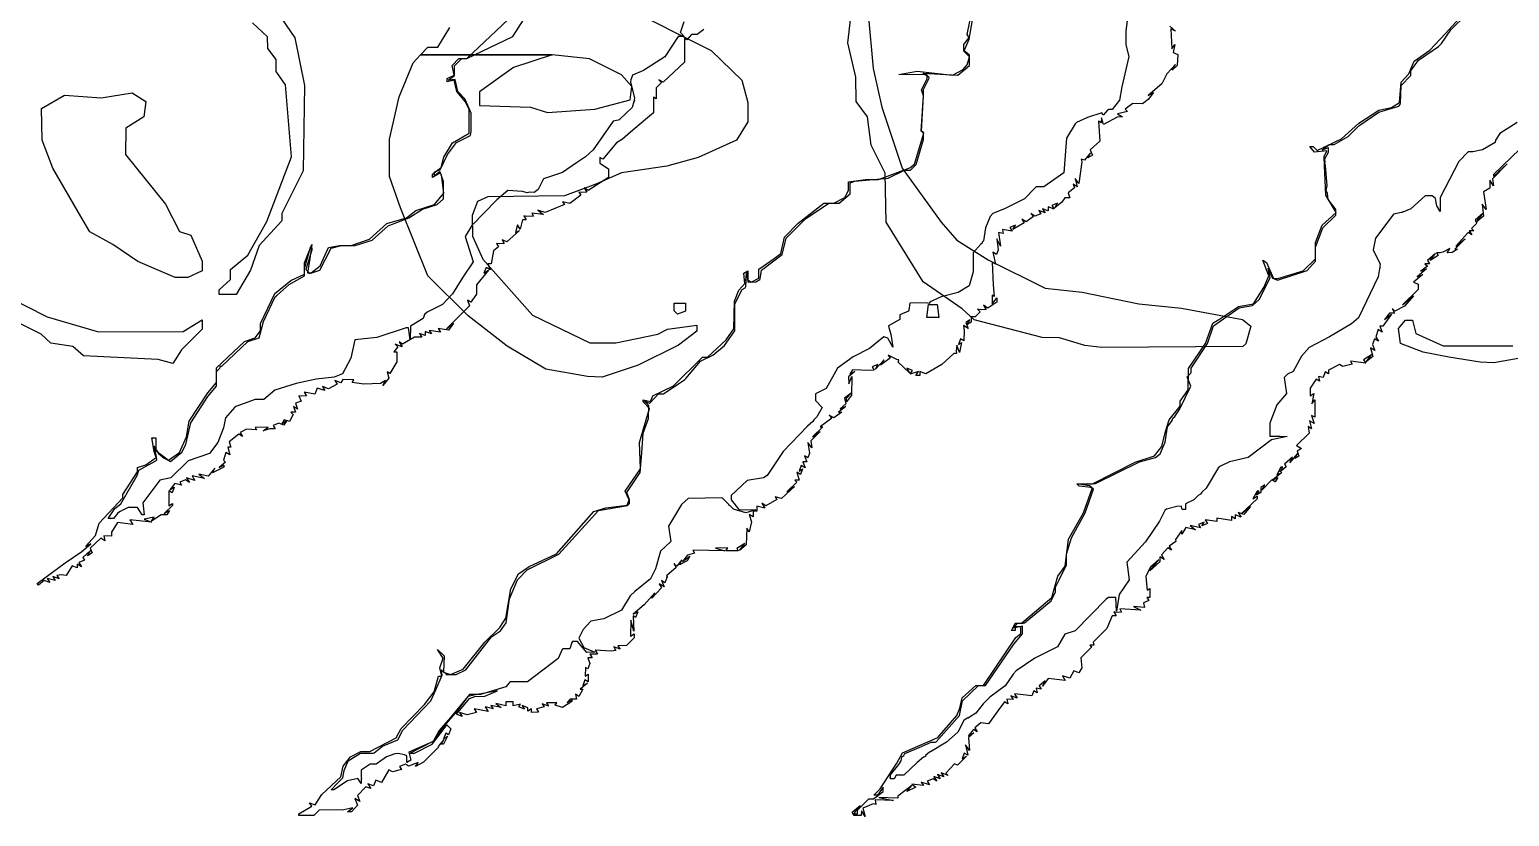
# Model space of a CAD drawing. Extents: x -87611 to 96139, y 77822 to 138139.
# Drawn here: x -21898.1 to -21756.8, y 83874.9 to 83950 of the extents above; entities that cross this region are included whole.
import ezdxf

# ---------------------------------------------------------------- set-up
doc = ezdxf.new("R2010")
doc.units = 0
doc.header["$MEASUREMENT"] = 0
doc.layers.get('0').update_dxf_attribs({"color": 6})
for name, color, linetype in [('L14D0 Au', 2, 'Continuous'), ('L3D0 Base', 3, 'Continuous'), ('L8D0 Wire', 5, 'Continuous')]:
    doc.layers.add(name, color=color, linetype=linetype)

# ---------------------------------------------------------------- blocks, each defined once
blk = doc.blocks.new('$32_70_C')
at = {"layer": 'L14D0 Au'}
for points in [[(160.739, 2800.594), (162.466, 2798.083), (163.383, 2793.515), (163.249, 2785.372), (161.213, 2781.297), (161.213, 2780.611), (159.046, 2778.259), (158.21, 2775.891), (156.848, 2773.566), (155.242, 2773.566), (155.242, 2774.025), (156.328, 2775.007), (156.328, 2775.961), (157.974, 2777.346), (159.787, 2780.553), (162.121, 2786.728), (161.568, 2793.575), (160.67, 2794.857), (160.67, 2795.989), (159.873, 2797.043), (159.856, 2798.17), (158.425, 2799.486)], [(134.75, 2773.511), (138.821, 2771.449), (143.707, 2770.031), (151.785, 2770.038), (153.613, 2771.168), (153.613, 2770.256), (151.647, 2768.289), (150.807, 2767.007), (149.406, 2767.389), (142.27, 2767.731), (141.264, 2768.608), (139.161, 2768.93), (138.221, 2769.78), (134.553, 2771.626)], [(217.205, 2800.364), (217.669, 2795.142), (218.495, 2791.443), (220.431, 2785.643), (224.161, 2780.486), (225.673, 2778.767), (228.658, 2776.894), (234.086, 2774.184), (237.615, 2773.8), (243.043, 2772.699), (247.114, 2772.262), (252.93, 2771.205), (253.718, 2770.551), (253.238, 2768.878), (252.978, 2768.618), (239.515, 2768.515), (237.886, 2768.707), (235.444, 2769.449), (233.815, 2769.462), (227.312, 2771.146), (226.181, 2772.208), (222.455, 2774.787), (218.92, 2780.487), (218.801, 2785.158), (217.473, 2787.815), (217.119, 2790.529), (216.038, 2792), (216.029, 2794.329), (215.264, 2797.58), (215.551, 2800.029)], [(281.584, 2767.899), (276.927, 2767.054), (275.613, 2767.125), (272.627, 2767.605), (270.184, 2768.083), (268.013, 2768.898), (267.838, 2770.342), (268.487, 2771.123), (269.176, 2771.123), (269.491, 2769.866), (272.084, 2768.682), (276.698, 2768.668), (278.739, 2768.668)], [(193.645, 2801.168), (202.215, 2796.864), (205.127, 2794.021), (205.719, 2791.886), (205.719, 2790.051), (204.635, 2788.295), (200.97, 2786.661), (197.984, 2785.819), (193.642, 2785.19), (191.199, 2784.098), (188.213, 2782.986), (180.885, 2782.892), (179.894, 2782.449), (179.393, 2781.13), (179.405, 2779.13), (180.396, 2776.959), (185.16, 2771.616), (190.608, 2768.952), (193.099, 2768.953), (197.115, 2769.791), (198.026, 2770.278), (200.834, 2770.651), (200.834, 2770.066), (199.07, 2768.74), (195.248, 2766.831), (191.788, 2765.695), (190.385, 2765.745), (186.43, 2766.462), (182.732, 2768.659), (178.99, 2771.531), (175.157, 2775.353), (172.547, 2781.844), (171.499, 2784.83), (171.499, 2788.407), (172.402, 2792.429), (173.746, 2795.686), (174.457, 2796.438), (187.013, 2796.438), (183.333, 2795.236), (180.076, 2792.927), (180.076, 2791.615), (184.961, 2791.452), (186.59, 2790.958), (191.101, 2791.259), (194.461, 2792.164), (194.64, 2793.424), (193.647, 2794.524), (190.582, 2796.072), (187.013, 2796.438), (174.457, 2796.438), (175.155, 2797.179), (176.094, 2797.179), (177.245, 2799.041)]]:
    blk.add_lwpolyline(points, dxfattribs=at)
for points in [[(152.231, 2775.195), (151.035, 2775.209), (147.463, 2776.733), (145.064, 2778.361), (142.887, 2779.564), (142.011, 2781.03), (139.339, 2785.644), (138.336, 2788.31), (138.279, 2791.314), (140.45, 2792.592), (143.978, 2792.345), (146.939, 2792.826), (148.218, 2791.988), (148.05, 2790.537), (146.306, 2789.444), (146.285, 2786.933), (150.101, 2782.202), (151.431, 2779.577), (152.517, 2779.233), (153.613, 2776.754), (153.613, 2775.825)], [(198.992, 2771.704), (198.668, 2772.028), (198.668, 2772.752), (199.753, 2772.752), (199.753, 2771.996)], [(222.785, 2771.395), (222.959, 2772.616), (223.773, 2772.616), (223.947, 2771.395)]]:
    blk.add_lwpolyline(points, close=True, dxfattribs=at)
at = {"layer": 'L3D0 Base'}
for points in [[(201.488, 2798.854), (200.881, 2798.394), (200.312, 2798.382), (199.88, 2797.861), (199.657, 2797.998), (199.65, 2795.753), (197.627, 2793.825), (197.208, 2794.066), (197.454, 2793.793), (196.946, 2793.285), (196.946, 2792.24), (196.683, 2792.401), (196.71, 2790.899), (195.929, 2790.267), (194.513, 2789.062), (193.726, 2788.407), (193.152, 2788.038), (191.851, 2786.482), (191.582, 2786.648), (191.582, 2786.108), (192.398, 2785.573), (192.398, 2784.734), (190.466, 2783.499), (190.07, 2783.743), (190.32, 2783.34), (189.862, 2783.298), (189.574, 2783.348), (189.761, 2783.045), (188.695, 2782.257), (188.025, 2782.432), (188.197, 2782.154), (186.342, 2781.401), (185.664, 2781.623), (186.189, 2781.216), (185.07, 2781.352), (185.247, 2781.066), (184.615, 2781.024), (184.326, 2781.074), (184.548, 2780.716), (184.184, 2780.716), (183.956, 2779.808), (183.701, 2780.221), (183.511, 2779.491), (183.915, 2779.69), (182.696, 2778.611), (182.235, 2778.788), (182.449, 2778.442), (181.991, 2778.4), (181.703, 2778.451), (181.9, 2778.132), (181.415, 2777.73), (181.188, 2776.518), (180.865, 2776.518), (181.088, 2775.936), (180.716, 2776.166), (180.508, 2775.625), (180.941, 2775.892), (179.805, 2774.514), (179.805, 2773.622), (179.256, 2772.839), (178.934, 2773.038), (179.142, 2772.495), (176.928, 2770.308), (177.618, 2770.833), (177.113, 2770.191), (176.15, 2770.333), (176.356, 2769.999), (175.275, 2770.158), (175.489, 2769.812), (174.907, 2770.035), (174.907, 2769.659), (174.364, 2769.867), (174.578, 2769.521), (173.866, 2769.521), (172.745, 2768.84), (172.404, 2769.051), (172.691, 2768.587), (172.032, 2768.84), (172.28, 2768.591), (171.891, 2768.122), (172.196, 2768.122), (172.189, 2767.16), (171.52, 2766.042), (171.266, 2766.199), (171.426, 2765.586), (170.858, 2764.886), (171.113, 2765.377), (170.622, 2765.074), (169.048, 2765.017), (167.913, 2765.187), (168.073, 2765.445), (167.042, 2765.475), (166.85, 2765.164), (166.279, 2765.383), (166.499, 2765.027), (165.66, 2764.577), (165.094, 2764.795), (165.331, 2764.412), (164.585, 2764.648), (164.362, 2764.066), (163.346, 2764.269), (163.558, 2763.924), (163.101, 2763.883), (162.851, 2763.92), (163.049, 2763.403), (162.51, 2763.196), (162.723, 2762.642), (162.317, 2762.893), (162.526, 2762.35), (162.08, 2762.35), (162.301, 2762.129), (161.937, 2761.448), (161.45, 2761.635), (161.21, 2761.247), (161.668, 2761.53), (161.403, 2761.102), (160.914, 2761.29), (160.391, 2761.089), (160.585, 2760.776), (160.068, 2760.776), (159.427, 2760.568), (159.919, 2760.918), (158.662, 2760.882), (158.788, 2760.678), (157.853, 2760.729), (157.231, 2760.409), (157.47, 2760.023), (157.107, 2760.247), (156.17, 2759.51), (156.355, 2759.027), (156.049, 2759.027), (156.247, 2758.273), (155.867, 2758.507), (155.635, 2757.776), (155.836, 2757.575), (155.229, 2757.077), (155.667, 2757.298), (155.667, 2757.112), (154.579, 2756.549), (154.822, 2757.016), (154.18, 2756.236), (153.305, 2756.434), (153.83, 2756.032), (152.649, 2756.266), (152.912, 2755.841), (152.125, 2756.091), (152.398, 2755.65), (152.025, 2755.88), (151.471, 2755.667), (151.644, 2755.386), (151.007, 2755.553), (150.507, 2754.937), (150.94, 2755.197), (150.733, 2754.656), (150.419, 2754.85), (150.419, 2753.409), (150.769, 2753.625), (150.769, 2753.444), (149.982, 2752.679), (150.474, 2752.959), (150.224, 2752.555), (149.707, 2752.555), (148.771, 2751.943), (149.009, 2752.33), (148.068, 2752.15), (148.758, 2751.861), (146.697, 2752.077), (146.975, 2751.627), (145.539, 2751.82), (144.939, 2750.905), (144.939, 2750.522), (144.21, 2750.544), (144.306, 2750.081), (143.919, 2750.32), (142.925, 2749.367), (143.097, 2748.917), (142.669, 2748.653), (142.958, 2749.145), (142.207, 2748.486), (142.372, 2748.219), (141.827, 2748.01), (142.078, 2747.604), (141.674, 2747.853), (141.674, 2747.494), (141.201, 2747.675), (140.609, 2746.772), (140.187, 2746.825), (139.729, 2746.783), (139.943, 2746.437), (139.343, 2746.668), (139.575, 2746.291), (138.821, 2746.488), (139.069, 2746.087), (138.521, 2746.297), (137.992, 2745.859), (137.846, 2746.005), (140.537, 2747.991), (142.111, 2749.053), (142.986, 2749.787), (142.461, 2749.528), (143.436, 2750.577), (143.773, 2751.768), (146.047, 2754.165), (146.047, 2754.494), (147.446, 2756.648), (147.446, 2757.079), (148.233, 2757.324), (149.208, 2758.011), (149.039, 2758.59), (148.806, 2759.902), (149.195, 2759.902), (149.195, 2758.695), (150.407, 2757.77), (151.428, 2758.497), (152.126, 2759.989), (152.375, 2761.479), (154.139, 2764.187), (154.967, 2765.176), (154.967, 2766.581), (157.638, 2769.084), (158.679, 2769.449), (159.165, 2770.113), (159.165, 2770.821), (160.558, 2773.672), (162.087, 2774.925), (163.363, 2775.533), (163.39, 2776.606), (164.065, 2778.355), (163.858, 2776.78), (163.674, 2775.644), (164.015, 2775.644), (164.861, 2776.309), (165.68, 2778.057), (166.73, 2778.267), (167.848, 2778.267), (169.572, 2778.848), (171.249, 2780.346), (173.103, 2780.884), (174.006, 2781.595), (175.8, 2782.174), (176.692, 2783.234), (176.458, 2784.995), (176.29, 2785.163), (175.606, 2784.736), (175.606, 2785.063), (176.422, 2785.705), (176.67, 2786.692), (177.523, 2788.043), (179.105, 2788.97), (179.105, 2791.233), (178.703, 2791.998), (177.91, 2792.951), (177.671, 2794.041), (177.006, 2793.867), (177.006, 2794.172), (177.659, 2794.521), (177.487, 2795.42), (178.109, 2796.108), (178.881, 2796.108), (183.259, 2798.183), (187.066, 2804.138)], [(245.982, 2799.17), (246.534, 2798.707), (246.1, 2798.926), (246.184, 2797.018), (246.477, 2797.421), (246.31, 2796.657), (246.756, 2796.485), (246.703, 2795.421), (246.201, 2794.973), (246.534, 2795.514), (245.714, 2794.629), (245.23, 2793.692), (243.91, 2792.567), (244.435, 2792.853), (243.91, 2792.174), (243.386, 2791.763), (242.47, 2791.788), (241.726, 2791.267), (241.941, 2791.053), (240.992, 2790.815), (241.462, 2790.517), (240.981, 2790.509), (239.656, 2789.806), (239.478, 2790.423), (239.446, 2789.965), (239.184, 2790.128), (239.305, 2788.22), (238.4, 2787.381), (238.595, 2786.873), (238.168, 2786.608), (238.423, 2787.1), (237.847, 2786.4), (237.522, 2786.487), (237.583, 2786.225), (237.302, 2784.178), (236.967, 2784.651), (237.14, 2783.863), (236.763, 2784.096), (236.891, 2783.762), (236.91, 2783.776), (236.894, 2783.755), (236.89, 2783.761), (236.282, 2783.283), (236.461, 2782.814), (235.965, 2782.814), (235.685, 2782.377), (235.006, 2781.852), (235.266, 2782.286), (234.725, 2782.078), (234.955, 2781.705), (234.373, 2781.929), (234.373, 2781.553), (233.83, 2781.761), (234.081, 2781.355), (233.48, 2781.586), (233.672, 2781.277), (233.118, 2781.064), (232.712, 2781.296), (232.972, 2781.009), (232.274, 2780.52), (231.871, 2780.769), (232.08, 2780.429), (230.998, 2779.79), (231.243, 2780.187), (230.702, 2779.979), (230.927, 2779.615), (230.018, 2779.789), (230.088, 2779.403), (229.634, 2779.497), (229.829, 2778.179), (229.471, 2778.879), (229.615, 2777.851), (229.439, 2777.394), (229.089, 2777.611), (229.213, 2777.042), (229.339, 2776.474), (229.018, 2776.672), (229.137, 2774.506), (229.228, 2773.394), (229.039, 2773.51), (229.039, 2772.663), (229.476, 2773.261), (229.476, 2772.852), (228.616, 2772.289), (228.197, 2772.548), (228.323, 2772.347), (228.447, 2772.145), (227.989, 2772.103), (227.639, 2772.174), (227.885, 2771.928), (227.402, 2771.445), (227.027, 2771.445), (227.027, 2770.94), (226.623, 2770.691), (226.906, 2771.149), (226.517, 2770.909), (226.737, 2770.338), (226.304, 2770.605), (226.369, 2770.133), (226.327, 2769.151), (226.015, 2769.344), (225.807, 2768.803), (226.102, 2768.986), (225.922, 2768.044), (225.652, 2768.734), (225.586, 2768.209), (225.628, 2767.947), (225.356, 2767.947), (224.213, 2766.903), (222.7, 2766.016), (222.13, 2766.235), (222.13, 2765.848), (221.759, 2765.848), (221.999, 2766.235), (221.211, 2765.985), (221.428, 2766.336), (220.887, 2766.543), (221.134, 2766.11), (220.047, 2767.122), (220.118, 2767.335), (219.943, 2767.363), (219.114, 2767.806), (219.295, 2767.509), (218.369, 2766.826), (218.719, 2767.351), (217.893, 2766.46), (218.125, 2766.893), (217.584, 2766.686), (217.778, 2766.372), (217.32, 2766.341), (215.693, 2766.396), (215.429, 2765.968), (215.92, 2766.223), (215.308, 2765.721), (215.333, 2765.06), (215.645, 2765.76), (215.597, 2763.967), (215.133, 2763.332), (215.133, 2763.679), (215.57, 2764.168), (214.943, 2763.693), (215.058, 2763.136), (214.521, 2762.673), (215.046, 2762.9), (214.366, 2762.349), (214.686, 2762.349), (213.908, 2761.804), (213.472, 2762.056), (213.729, 2761.771), (212.616, 2760.95), (212.865, 2760.95), (211.881, 2759.988), (212.614, 2760.513), (211.719, 2759.631), (211.829, 2758.939), (211.433, 2759.463), (211.599, 2758.436), (211.423, 2757.979), (211.114, 2758.17), (211.322, 2757.627), (210.946, 2757.627), (211.17, 2757.045), (210.797, 2757.275), (210.59, 2756.734), (210.931, 2756.945), (210.724, 2756.404), (210.373, 2756.621), (210.609, 2755.878), (210.177, 2755.878), (210.382, 2755.673), (209.432, 2754.741), (210.168, 2755.265), (208.93, 2754.109), (208.311, 2754.271), (208.467, 2754.018), (207.436, 2753.409), (207.033, 2753.658), (207.317, 2753.199), (206.563, 2753.396), (206.563, 2752.904), (206.213, 2752.904), (206.213, 2752.359), (205.825, 2752.598), (206.051, 2751.884), (205.816, 2750.947), (205.6, 2751.298), (205.538, 2749.706), (204.92, 2749.144), (205.426, 2749.812), (204.661, 2749.336), (204.791, 2749.126), (203.612, 2749.126), (203.784, 2749.406), (202.627, 2749.37), (203.502, 2749.115), (200.457, 2749.17), (200.621, 2748.906), (199.947, 2748.692), (199.479, 2748.094), (200.158, 2748.618), (199.896, 2748.183), (199.174, 2747.796), (199.417, 2748.269), (198.919, 2747.662), (198.635, 2747.919), (198.856, 2747.532), (197.94, 2746.724), (197.993, 2746.638), (197.78, 2746.084), (197.471, 2746.275), (197.702, 2745.675), (197.238, 2745.961), (197.473, 2745.581), (196.535, 2744.596), (196.814, 2745.12), (196.309, 2744.545), (195.806, 2743.969), (194.756, 2743.084), (195.189, 2743.302), (194.982, 2742.761), (194.749, 2742.904), (194.824, 2741.447), (194.535, 2742.497), (194.494, 2740.989), (194.844, 2741.205), (194.844, 2740.835), (194.104, 2740.096), (193.303, 2740.048), (193.502, 2739.726), (192.901, 2739.956), (193.115, 2739.611), (192.657, 2739.563), (191.128, 2739.645), (191.365, 2739.261), (190.625, 2739.261), (190.841, 2738.911), (190.433, 2738.911), (190.634, 2738.386), (190.434, 2737.863), (190.208, 2738.003), (190.158, 2737.164), (190.471, 2737.357), (190.471, 2736.616), (190.157, 2736.81), (190.054, 2736.539), (189.949, 2736.269), (190.383, 2736.488), (189.704, 2735.937), (189.958, 2735.937), (189.578, 2735.228), (189.237, 2735.439), (189.334, 2734.975), (188.746, 2734.97), (188.459, 2734.656), (188.897, 2734.908), (188.897, 2734.753), (188.006, 2734.169), (187.317, 2734.388), (187.463, 2734.625), (186.481, 2734.625), (186.68, 2734.303), (186.08, 2734.533), (186.269, 2734.227), (185.538, 2734.036), (185.724, 2733.736), (185.049, 2733.685), (185.049, 2734.033), (184.699, 2733.817), (184.699, 2734.15), (184.156, 2734.358), (184.367, 2734.017), (183.826, 2734.224), (183.999, 2734.505), (183.299, 2734.322), (183.299, 2734.712), (182.6, 2734.712), (182.6, 2734.325), (181.638, 2734.548), (182.162, 2734.159), (181.171, 2734.377), (181.376, 2734.045), (180.621, 2734.243), (180.901, 2733.789), (179.592, 2734.035), (179.798, 2733.7), (178.897, 2733.474), (178.183, 2733.701), (178.42, 2733.317), (177.883, 2733.523), (179.118, 2735.031), (179.655, 2735.237), (180.588, 2735.263), (181.813, 2735.764), (180.763, 2735.565), (179.714, 2735.393), (178.958, 2735.238), (177.919, 2733.826), (176.486, 2732.176), (175.691, 2730.951), (173.45, 2729.815), (173.866, 2729.815), (175.566, 2730.676), (176.318, 2731.651), (176.978, 2732.526), (177.364, 2732.147), (177.141, 2731.566), (176.864, 2731.737), (176.656, 2731.196), (177.037, 2731.431), (176.64, 2730.689), (176.457, 2730.689), (176.678, 2731.126), (176.139, 2730.463), (176.178, 2730.4), (176.204, 2730.427), (176.18, 2730.396), (176.177, 2730.4), (174.726, 2728.951), (173.986, 2728.556), (174.223, 2728.939), (173.299, 2728.588), (173.01, 2728.766), (172.456, 2728.554), (172.643, 2728.251), (171.774, 2728.032), (171.439, 2728.24), (170.72, 2727.021), (170.183, 2727.227), (169.976, 2726.689), (169.423, 2726.901), (169.704, 2726.446), (169.218, 2726.613), (168.444, 2725.787), (168.666, 2725.21), (168.197, 2725.5), (168.439, 2724.867), (167.852, 2724.218), (167.469, 2724.223), (167.994, 2724.598), (167.119, 2724.397), (164.783, 2724.392), (164.258, 2723.868), (162.834, 2723.868), (162.834, 2723.941), (162.838, 2723.942), (162.838, 2724.016), (164.064, 2724.774), (163.869, 2725.09), (164.386, 2724.891), (165.022, 2725.881), (166.835, 2727.555), (167.06, 2728.575), (167.766, 2729.474), (168.767, 2729.991), (169.623, 2729.991), (172.133, 2731.282), (172.601, 2732.178), (174.834, 2734.451), (175.747, 2735.676), (176.186, 2737.163), (176.487, 2737.163), (176.286, 2737.963), (176.631, 2738.869), (176.079, 2739.699), (176.721, 2739.096), (176.641, 2737.541), (177.33, 2737.322), (178.526, 2737.822), (180.591, 2740.398), (182.02, 2741.798), (182.598, 2742.692), (183.088, 2745.495), (183.819, 2746.928), (184.818, 2747.639), (187.436, 2748.833), (191.015, 2752.883), (192.135, 2753.235), (194.174, 2753.473), (194.368, 2753.976), (193.983, 2754.82), (195.458, 2756.958), (195.373, 2759.464), (196.303, 2762.696), (195.721, 2763.339), (195.721, 2763.541), (196.416, 2763.359), (196.622, 2763.896), (198.607, 2764.863), (201.376, 2767.597), (201.858, 2767.597), (203.623, 2769.248), (204.371, 2770.299), (204.443, 2772.934), (204.84, 2773.981), (205.422, 2774.623), (205.318, 2775.608), (205.691, 2775.839), (205.691, 2774.964), (206.033, 2774.752), (206.74, 2775.13), (206.74, 2775.991), (208.227, 2777.027), (208.859, 2777.479), (209.208, 2779.054), (210.501, 2780.39), (212.974, 2782.289), (213.929, 2782.289), (214.951, 2782.818), (215.311, 2783.491), (215.311, 2784.341), (216.934, 2784.563), (218.179, 2784.563), (221.17, 2785.672), (221.61, 2786.007), (222.517, 2788.981), (222.244, 2789.154), (222.476, 2792.527), (222.288, 2793.118), (222.831, 2794.167), (222.831, 2794.534), (220.12, 2794.575), (221.869, 2794.89), (225.233, 2794.5), (226.267, 2795.036), (226.636, 2795.496), (226.866, 2796.246), (226.329, 2796.783), (226.34, 2797.42), (226.843, 2798.084), (226.652, 2798.393), (227.409, 2802.143)], [(279.41, 2787.452), (276.882, 2785.013), (276.882, 2784.844), (278.209, 2786.052), (276.795, 2784.629), (276.901, 2783.954), (276.538, 2784.478), (276.531, 2783.709), (275.953, 2783.385), (276.179, 2781.68), (275.807, 2782.204), (275.914, 2781.326), (275.14, 2780.671), (275.249, 2780.494), (275.914, 2781.324), (275.946, 2781.067), (275.255, 2780.485), (275.31, 2780.396), (274.799, 2779.885), (275.015, 2779.668), (274.586, 2779.668), (274.836, 2779.264), (274.487, 2779.48), (273.295, 2778.185), (274.186, 2778.881), (273.202, 2777.919), (273.47, 2777.914), (272.945, 2777.575), (272.487, 2777.569), (272.725, 2777.953), (272.071, 2777.603), (271.808, 2777.568), (271.438, 2777.568), (271.611, 2777.288), (270.846, 2776.812), (271.365, 2777.48), (270.592, 2776.821), (270.779, 2776.518), (270.351, 2776.518), (270.578, 2776.291), (269.972, 2775.792), (270.496, 2776.024), (269.622, 2775.264), (270.147, 2775.499), (269.272, 2774.743), (269.709, 2774.565), (269.709, 2774.06), (268.21, 2772.583), (269.271, 2773.457), (268.398, 2772.462), (267.48, 2771.984), (267.205, 2772.233), (267.456, 2771.796), (266.954, 2771.796), (266.474, 2771.183), (267.153, 2771.708), (266.32, 2770.571), (266.047, 2770.571), (266.271, 2769.989), (265.887, 2770.226), (265.664, 2769.525), (265.915, 2769.118), (265.548, 2769.345), (265.348, 2768.822), (265.571, 2768.24), (265.148, 2768.502), (265.359, 2767.659), (264.724, 2767.16), (265.249, 2767.829), (264.485, 2767.353), (264.691, 2767.02), (263.238, 2767.215), (263.41, 2766.936), (262.522, 2766.713), (262.198, 2766.912), (261.139, 2766.364), (261.139, 2766.003), (260.826, 2766.197), (260.624, 2765.671), (260.177, 2765.761), (260.273, 2765.298), (259.953, 2765.496), (259.39, 2764.636), (259.39, 2763.904), (259.753, 2764.129), (259.536, 2763.137), (259.827, 2763.542), (259.827, 2761.859), (259.527, 2762.045), (259.777, 2761.257), (259.335, 2761.531), (259.532, 2760.776), (259.186, 2760.989), (259.297, 2760.334), (258.092, 2759.181), (258.552, 2758.896), (258.141, 2758.642), (258.325, 2758.164), (257.936, 2757.924), (258.196, 2758.415), (257.435, 2757.54), (257.701, 2758.065), (256.949, 2757.406), (257.112, 2757.143), (256.524, 2756.666), (256.787, 2757.103), (256.603, 2757.103), (256.206, 2756.361), (256.679, 2756.609), (255.804, 2755.849), (256.295, 2756.108), (256.042, 2755.698), (255.718, 2755.898), (254.785, 2754.917), (255.071, 2755.408), (254.667, 2755.158), (254.667, 2754.675), (254.263, 2754.425), (254.513, 2754.829), (254.33, 2754.829), (253.933, 2754.088), (254.317, 2754.325), (254.317, 2754.089), (252.839, 2752.672), (253.703, 2753.343), (253.058, 2752.579), (252.509, 2752.789), (252.799, 2752.321), (252.217, 2752.544), (252.217, 2752.185), (251.867, 2752.401), (251.867, 2752), (250.468, 2752.236), (250.468, 2751.916), (249.369, 2752.077), (249.591, 2751.717), (249.05, 2751.51), (249.262, 2751.852), (248.721, 2751.644), (248.923, 2751.317), (247.932, 2751.534), (248.456, 2751.128), (247.513, 2751.333), (247.155, 2750.718), (247.145, 2751.059), (246.539, 2750.194), (246.573, 2750.019), (245.915, 2749.558), (246.15, 2749.178), (245.793, 2749.398), (245.187, 2748.729), (245.45, 2748.303), (245.046, 2748.553), (245.046, 2748.068), (244.084, 2747.22), (244.959, 2748.267), (244.136, 2747.571), (243.703, 2746.695), (243.794, 2745.646), (243.822, 2745.363), (244.085, 2745.525), (244.085, 2744.684), (243.801, 2744.684), (243.995, 2744.371), (243.469, 2744.169), (243.56, 2743.726), (242.51, 2743.804), (243.21, 2743.458), (241.215, 2743.575), (241.394, 2743.285), (240.936, 2743.243), (240.648, 2743.294), (240.869, 2742.935), (240.481, 2742.935), (239.975, 2741.722), (238.662, 2740.409), (238.75, 2740.136), (238.342, 2740.136), (238.532, 2739.946), (237.499, 2738.913), (237.6, 2737.95), (237.315, 2737.489), (236.831, 2737.675), (236.455, 2736.971), (235.733, 2737.2), (236.004, 2736.762), (234.39, 2736.944), (233.836, 2736.201), (234.094, 2736.726), (233.506, 2736.249), (233.703, 2735.93), (233.24, 2736.026), (233.336, 2735.563), (233.014, 2735.762), (232.829, 2735.279), (231.176, 2735.465), (231.422, 2735.068), (230.821, 2735.298), (231.05, 2734.929), (230.442, 2734.976), (230.538, 2734.513), (230.207, 2734.718), (229.567, 2733.855), (228.692, 2732.615), (227.954, 2732.699), (227.384, 2732.226), (227.61, 2731.862), (227.245, 2732.087), (226.768, 2731.499), (227.293, 2731.767), (226.768, 2731.303), (226.867, 2730.079), (226.478, 2730.604), (226.695, 2729.612), (226.368, 2729.815), (226.16, 2729.274), (226.594, 2729.522), (225.719, 2728.656), (225.439, 2728.799), (224.619, 2727.914), (224.834, 2727.699), (224.175, 2727.952), (224.425, 2727.547), (223.825, 2727.777), (224.075, 2727.372), (223.475, 2727.602), (223.762, 2727.139), (223.389, 2727.369), (222.835, 2727.156), (223.052, 2726.806), (222.265, 2727.056), (222.465, 2726.731), (221.346, 2726.868), (221.757, 2726.577), (220.883, 2726.164), (221.346, 2726.741), (220.034, 2725.706), (220.034, 2725.531), (218.198, 2725.589), (219.597, 2725.299), (217.848, 2725.356), (217.935, 2724.919), (217.673, 2724.976), (216.688, 2724.569), (216.909, 2723.782), (216.542, 2724.307), (216.536, 2723.87), (215.857, 2723.87), (215.67, 2724.173), (216.421, 2724.832), (216.168, 2724.394), (216.186, 2724.394), (216.186, 2724.378), (216.115, 2724.307), (216.165, 2724.394), (216.034, 2724.394), (215.818, 2724.044), (216.188, 2724.044), (216.188, 2724.377), (217.262, 2725.444), (217.713, 2725.444), (218.635, 2726.169), (218.635, 2726.571), (218.09, 2725.794), (217.735, 2725.794), (218.348, 2726.406), (219.94, 2728.855), (220.471, 2729.85), (223.849, 2731.303), (225.671, 2733.402), (225.957, 2734.102), (226.171, 2735.095), (227.468, 2736.287), (228.2, 2736.287), (231.287, 2740.84), (231.753, 2741.227), (231.753, 2741.884), (231.228, 2741.884), (231.228, 2741.534), (230.866, 2741.534), (231.241, 2742.234), (231.841, 2742.234), (234.717, 2744.683), (235.297, 2746.694), (235.987, 2747.673), (236.306, 2750.242), (237.748, 2752.733), (238.565, 2755.07), (238.462, 2755.173), (237.349, 2755.295), (237.117, 2755.527), (238.596, 2755.527), (242.685, 2757.573), (244.517, 2758.177), (245.22, 2759.071), (245.591, 2760.512), (245.94, 2761.625), (246.97, 2762.921), (246.97, 2763.412), (247.753, 2764.47), (247.761, 2766.515), (249.393, 2768.907), (250.113, 2770.831), (250.94, 2771.356), (252.564, 2772.448), (253.977, 2772.674), (254.975, 2774.247), (255.43, 2775.346), (254.886, 2776.858), (255.23, 2776.646), (255.906, 2775.117), (256.289, 2775.117), (258.735, 2775.845), (259.913, 2776.989), (259.913, 2778.528), (260.544, 2780.19), (261.861, 2781.396), (260.892, 2783.051), (260.773, 2785.874), (260.725, 2786.748), (260.973, 2787.292), (259.805, 2787.156), (259.345, 2787.71), (259.667, 2787.71), (260.057, 2787.321), (262.39, 2788.424), (264.023, 2789.912), (265.947, 2791.18), (267.171, 2791.418), (267.913, 2791.887), (268.075, 2793.835), (268.799, 2794.619), (269.056, 2795.231), (269.311, 2795.844), (270.832, 2796.893), (272.328, 2798.467), (274.605, 2800.99)]]:
    blk.add_lwpolyline(points, dxfattribs=at)
at = {"layer": 'L8D0 Wire'}
for points in [[(199.596, 2799.584), (199.266, 2798.637), (199.266, 2798.625), (199.257, 2798.612), (199.252, 2798.598), (199.64, 2798.209), (199.041, 2798.209), (197.794, 2796.26), (195.754, 2794.942), (194.698, 2794.504), (194.53, 2794.069), (194.502, 2793.869), (194.899, 2792.318), (194.865, 2792.181), (194.89, 2792.093), (194.814, 2791.978), (194.671, 2791.409), (193.463, 2790.264), (193.486, 2790.241), (192.859, 2790.11), (190.944, 2787.384), (190.211, 2786.729), (189.337, 2786.135), (188.017, 2785.212), (186.189, 2784.621), (185.697, 2783.603), (185.314, 2783.32), (184.891, 2783.352), (184.633, 2783.287), (184.197, 2783.404), (182.797, 2783.51), (181.743, 2782.623), (179.367, 2780.162), (178.701, 2779.112), (179.496, 2776.687), (178.492, 2775.248), (177.499, 2773.633), (176.568, 2772.639), (175.097, 2771.888), (174.848, 2771.673), (174.697, 2771.279), (173.507, 2770.544), (173.451, 2769.26), (173.31, 2770.397), (173.07, 2770.392), (170.272, 2769.491), (168.198, 2769.26), (167.797, 2767.511), (167.021, 2766.01), (166.217, 2765.704), (164.5, 2765.49), (162.576, 2765.101), (160.541, 2764.462), (159.488, 2763.576), (158.653, 2763.576), (156.809, 2762.886), (156.72, 2762.844), (155.842, 2761.8), (155.637, 2760.865), (155.112, 2759.465), (154.302, 2758.397), (152.267, 2757.716), (150.624, 2756.089), (149.555, 2755.854), (147.941, 2753.707), (148.075, 2752.556), (147.88, 2752.556), (147.443, 2753.256), (146.554, 2753.256), (145.728, 2752.829), (145.528, 2752.687), (145.129, 2752.207), (144.849, 2752.207), (144.788, 2752.163), (144.811, 2752.207), (144.639, 2752.207), (145.254, 2753.169), (145.835, 2753.6), (147.406, 2756.317), (147.555, 2756.819), (149.184, 2757.706), (149.275, 2757.816), (149.217, 2758.241), (148.996, 2759.116), (149.432, 2758.416), (149.982, 2757.972), (150.569, 2757.63), (151.652, 2758.541), (152.039, 2759.265), (152.522, 2761.333), (154.139, 2763.838), (154.967, 2764.827), (154.967, 2766.234), (155.306, 2766.555), (155.311, 2766.608), (155.311, 2766.726), (155.487, 2766.726), (157.978, 2769.085), (159.044, 2769.455), (159.464, 2771.009), (160.589, 2773.352), (160.717, 2773.467), (160.72, 2773.475), (160.76, 2773.507), (161.901, 2774.537), (163.363, 2775.359), (163.363, 2776.059), (163.936, 2778.103), (164.095, 2777.944), (163.514, 2775.948), (163.886, 2775.576), (164.844, 2775.913), (165.916, 2777.994), (166.773, 2778.233), (168.204, 2778.269), (169.851, 2778.764), (171.35, 2780.145), (173.333, 2780.887), (174.644, 2781.73), (176.044, 2782.161), (176.656, 2782.696), (176.656, 2784.368), (176.316, 2785.262), (176.279, 2785.285), (175.781, 2784.872), (175.781, 2785.276), (176.101, 2785.399), (176.042, 2785.436), (176.205, 2785.439), (176.321, 2785.483), (177.046, 2786.927), (177.9, 2788.067), (179.167, 2788.713), (179.23, 2788.766), (179.232, 2788.766), (179.281, 2789.123), (179.281, 2790.873), (178.757, 2792.128), (178.638, 2792.276), (178.017, 2792.938), (177.771, 2794.097), (177.095, 2794.036), (177.488, 2794.325), (177.443, 2794.351), (177.526, 2794.353), (177.707, 2794.486), (177.707, 2795.409), (178.406, 2796.109), (178.88, 2796.109), (187.308, 2804.066)], [(242.03, 2800.424), (241.804, 2798.732), (241.8, 2797.595), (241.797, 2797.386), (242.076, 2796.281), (241.396, 2793.397), (241.186, 2792.121), (240.494, 2791.241), (240.191, 2791.241), (240.132, 2791.232), (240.078, 2791.207), (240.033, 2791.167), (239.628, 2790.68), (239.493, 2790.9), (238.139, 2790.468), (237.071, 2789.977), (236.941, 2789.855), (236.14, 2788.488), (235.865, 2785.187), (233.969, 2783.863), (233.231, 2783.863), (232.606, 2783.2), (232.597, 2783.187), (232.588, 2783.181), (232.128, 2782.694), (230.268, 2781.797), (229.103, 2781.306), (228.847, 2781.021), (228.398, 2779.948), (228.204, 2778.703), (228.078, 2778.558), (228.078, 2778.487), (227.934, 2778.392), (227.207, 2777.555), (227.207, 2776.431), (227.231, 2776.337), (227.207, 2776.276), (227.207, 2775.73), (226.837, 2774.4), (225.777, 2773.755), (224.148, 2773.342), (223.119, 2772.863), (222.975, 2772.719), (222.772, 2772.771), (221.174, 2772.757), (221.081, 2772.103), (221.081, 2772.012), (221.031, 2772), (220.212, 2771.627), (220.212, 2771.182), (219.141, 2770.573), (219.162, 2770.441), (219.354, 2769.783), (219.543, 2768.559), (219.078, 2769.406), (218.7, 2769.53), (217.329, 2768.436), (215.755, 2767.629), (214.271, 2766.547), (213.178, 2764.612), (212.169, 2764.09), (212.169, 2763.46), (212.814, 2762.787), (212.284, 2761.912), (211.997, 2761.615), (211.904, 2761.45), (211.408, 2761.006), (209.071, 2758.589), (207.534, 2756.315), (207.213, 2756.084), (205.637, 2755.847), (204.128, 2754.391), (204.122, 2754.001), (204.847, 2753.079), (206.483, 2753.049), (205.518, 2752.759), (204.332, 2753.086), (204.025, 2753.4), (203.957, 2753.437), (203.875, 2753.554), (203.251, 2754.192), (200.017, 2754.109), (199.383, 2753.534), (198.138, 2751.486), (198.356, 2750.018), (197.351, 2749.074), (196.896, 2747.395), (196.418, 2746.435), (194.901, 2745.24), (194.479, 2744.818), (193.632, 2743.467), (191.966, 2742.632), (190.71, 2742.404), (189.998, 2741.623), (189.569, 2740.792), (190.042, 2739.907), (191.091, 2739.45), (190.335, 2739.436), (189.452, 2740.486), (188.962, 2740.486), (188.897, 2740.387), (188.706, 2739.786), (188.042, 2739.786), (187.988, 2739.71), (187.601, 2738.861), (184.654, 2736.638), (184.476, 2736.638), (184.449, 2736.618), (184.341, 2736.638), (183.041, 2736.638), (182.937, 2736.561), (182.588, 2736.141), (180.192, 2735.413), (179.122, 2735.413), (177.327, 2733.227), (176.224, 2731.965), (175.672, 2730.943), (173.334, 2729.904), (173.514, 2729.138), (173.163, 2728.921), (173.163, 2729.555), (172.912, 2729.669), (172.317, 2729.799), (171.996, 2729.763), (171.193, 2729.458), (170.223, 2728.767), (169.817, 2728.767), (169.648, 2728.763), (168.79, 2728.201), (168.787, 2727.549), (168.819, 2727.39), (168.787, 2727.399), (168.784, 2726.929), (168.477, 2727.414), (167.478, 2727.171), (166.174, 2726.317), (165.922, 2726.317), (166.477, 2726.889), (166.47, 2726.891), (167.023, 2727.462), (167.155, 2728.156), (167.533, 2729.073), (168.737, 2729.817), (169.931, 2729.817), (170.02, 2729.864), (170.823, 2730.496), (172.294, 2731.085), (172.771, 2732.007), (175.428, 2734.796), (175.921, 2735.852), (176.533, 2737.251), (176.45, 2737.776), (176.896, 2737.341), (176.904, 2737.338), (177.862, 2737.338), (178.786, 2737.759), (181.231, 2740.919), (182.096, 2741.486), (182.629, 2742.247), (182.954, 2744.538), (183.704, 2746.346), (184.635, 2747.324), (187.665, 2748.795), (191.434, 2752.971), (194.226, 2753.441), (194.408, 2753.622), (194.408, 2753.987), (194.136, 2754.702), (195.432, 2756.586), (195.569, 2758.462), (195.704, 2760.339), (196.229, 2761.738), (196.244, 2762.963), (196.157, 2763.068), (195.807, 2763.421), (196.321, 2763.225), (196.358, 2763.225), (197.18, 2764.099), (197.638, 2764.099), (197.751, 2764.16), (199.691, 2765.477), (199.774, 2765.561), (201.177, 2767.225), (202.349, 2767.781), (203.468, 2768.722), (204.465, 2770.099), (204.465, 2772.684), (205.16, 2774.046), (205.45, 2774.225), (205.516, 2774.326), (205.537, 2774.883), (205.447, 2775.031), (205.539, 2774.957), (205.542, 2774.998), (205.568, 2775.731), (205.705, 2774.823), (205.772, 2774.77), (206.477, 2774.775), (206.863, 2775.021), (206.886, 2775.075), (207.002, 2775.891), (208.97, 2777.384), (209.365, 2778.953), (211.2, 2780.805), (213.441, 2782.29), (214.409, 2782.29), (215.485, 2783.196), (215.485, 2784.225), (215.923, 2784.393), (219.116, 2784.688), (220.668, 2785.439), (221.232, 2785.439), (221.772, 2785.978), (222.482, 2788.363), (222.482, 2789.075), (222.27, 2789.156), (222.479, 2792.527), (222.479, 2793.151), (223.03, 2794.217), (223.01, 2794.271), (222.416, 2794.705), (225.71, 2794.496), (225.754, 2794.514), (226.852, 2795.439), (226.852, 2796.414), (226.346, 2796.834), (226.822, 2797.944), (227.568, 2802.141)], [(279.157, 2789.981), (277.496, 2788.953), (277.101, 2788.309), (277.069, 2788.07), (275.838, 2787.37), (274.916, 2787.186), (274.483, 2787.186), (273.577, 2786.28), (271.811, 2782.843), (271.801, 2781.501), (271.495, 2782.026), (271.465, 2782.2), (271.463, 2782.203), (271.463, 2782.211), (271.373, 2782.726), (271.024, 2782.983), (270.366, 2782.988), (268.993, 2781.748), (268.225, 2781.438), (268.171, 2781.428), (268.151, 2781.417), (268.121, 2781.417), (267.339, 2781.252), (266.126, 2779.607), (265.644, 2778.962), (265.396, 2777.829), (266.075, 2776.459), (266.045, 2776.275), (266.075, 2776.211), (266.004, 2776.02), (265.881, 2775.264), (263.993, 2771.357), (263.328, 2770.772), (261.229, 2769.536), (259.305, 2768.506), (258.568, 2767.684), (257.774, 2766.233), (257.226, 2765.983), (256.921, 2765.673), (257.126, 2764.134), (256.208, 2763.043), (255.544, 2761.296), (255.544, 2760.075), (256.163, 2760.061), (256.502, 2760.055), (256.5, 2760.053), (257.206, 2760.037), (255.707, 2759.702), (253.473, 2758.011), (251.679, 2757.626), (250.831, 2757.188), (250.65, 2757.066), (249.447, 2755.09), (249.039, 2754.705), (248.919, 2754.523), (248.714, 2754.399), (248.285, 2753.995), (247.5, 2753.592), (247.498, 2753.588), (247.498, 2753.078), (247.177, 2753.078), (247.078, 2753.376), (246.652, 2753.355), (245.668, 2753.09), (245.528, 2752.973), (244.997, 2751.941), (243.672, 2749.984), (241.884, 2748.027), (242.105, 2746.344), (241.16, 2744.958), (240.891, 2743.37), (240.85, 2744.682), (240.145, 2744.682), (239.929, 2744.51), (236.968, 2741.504), (235.97, 2741.156), (235.274, 2739.976), (233.11, 2738.883), (231.335, 2737.66), (231.022, 2737.348), (230.279, 2736.241), (228.824, 2735.166), (228.161, 2734.525), (227.469, 2733.646), (226.854, 2733.261), (226.729, 2733.14), (226.66, 2733.14), (226.324, 2732.929), (225.761, 2731.826), (224.671, 2730.871), (223.134, 2729.957), (223.051, 2729.898), (222.661, 2729.581), (222.661, 2729.49), (222.479, 2729.432), (221.872, 2728.938), (220.586, 2727.716), (219.881, 2727.716), (219.665, 2727.366), (219.336, 2727.366), (219.336, 2727.523), (219.245, 2727.489), (219.336, 2727.588), (219.336, 2727.753), (220.123, 2728.722), (220.328, 2729.099), (220.42, 2729.47), (220.592, 2729.583), (220.7, 2729.782), (222.047, 2730.369), (223.196, 2730.864), (223.582, 2730.864), (223.689, 2730.909), (225.928, 2733.401), (226.188, 2734.8), (227.738, 2736.287), (228.405, 2736.287), (231.113, 2740.222), (231.929, 2741.211), (231.929, 2741.924), (231.052, 2741.757), (231.448, 2742.234), (231.984, 2742.234), (231.984, 2742.236), (232.112, 2742.236), (234.675, 2744.339), (235.078, 2745.224), (235.078, 2745.653), (235.452, 2746.407), (235.457, 2746.43), (235.473, 2746.449), (236.116, 2747.744), (236.131, 2748.793), (236.486, 2749.96), (236.493, 2750.019), (236.516, 2750.058), (236.61, 2750.367), (237.913, 2752.737), (238.704, 2754.999), (238.314, 2755.321), (237.265, 2755.474), (238.189, 2755.505), (238.155, 2755.529), (238.889, 2755.534), (243.106, 2757.609), (244.611, 2758.011), (245.068, 2758.386), (245.533, 2759.499), (245.779, 2760.958), (246.201, 2761.571), (246.266, 2761.784), (246.455, 2761.941), (246.916, 2762.612), (247.999, 2764.835), (247.659, 2765.73), (247.997, 2766.069), (248.022, 2766.138), (248.022, 2766.559), (249.595, 2768.904), (250.153, 2770.585), (252.613, 2772.312), (253.881, 2772.539), (254.531, 2773.107), (255.57, 2775.162), (255.391, 2776.08), (255.752, 2775.2), (255.796, 2775.129), (255.8, 2775.125), (256.262, 2774.947), (256.27, 2774.947), (259.1, 2775.863), (259.916, 2776.744), (259.916, 2778.079), (260.614, 2779.947), (261.84, 2781.134), (261.84, 2781.683), (261.79, 2781.781), (261.104, 2782.654), (261.058, 2783.224), (260.925, 2783.486), (261.001, 2783.935), (260.844, 2785.883), (260.779, 2786.079), (260.819, 2786.191), (260.793, 2786.516), (261.14, 2787.164), (261.14, 2787.558), (261.114, 2787.565), (260.528, 2787.361), (260.873, 2787.629), (260.699, 2787.675), (260.95, 2787.687), (261.207, 2787.887), (261.69, 2787.887), (263.007, 2788.659), (263.508, 2789.117), (264.026, 2789.675), (265.95, 2790.987), (267.859, 2791.54), (267.984, 2791.698), (268.004, 2791.822), (268.093, 2793.507), (269.011, 2794.465), (269.011, 2794.916), (269.739, 2795.938), (271.651, 2797.236), (271.935, 2797.536), (272.828, 2798.818), (274.332, 2800.285)]]:
    blk.add_lwpolyline(points, dxfattribs=at)

msp = doc.modelspace()

# ---------------------------------------------------------------- block references
at = {"linetype": 'Continuous'}
msp.add_blockref('$32_70_C', (-22035.22, 81151.1), dxfattribs=at)

doc.saveas('drawing.dxf')
